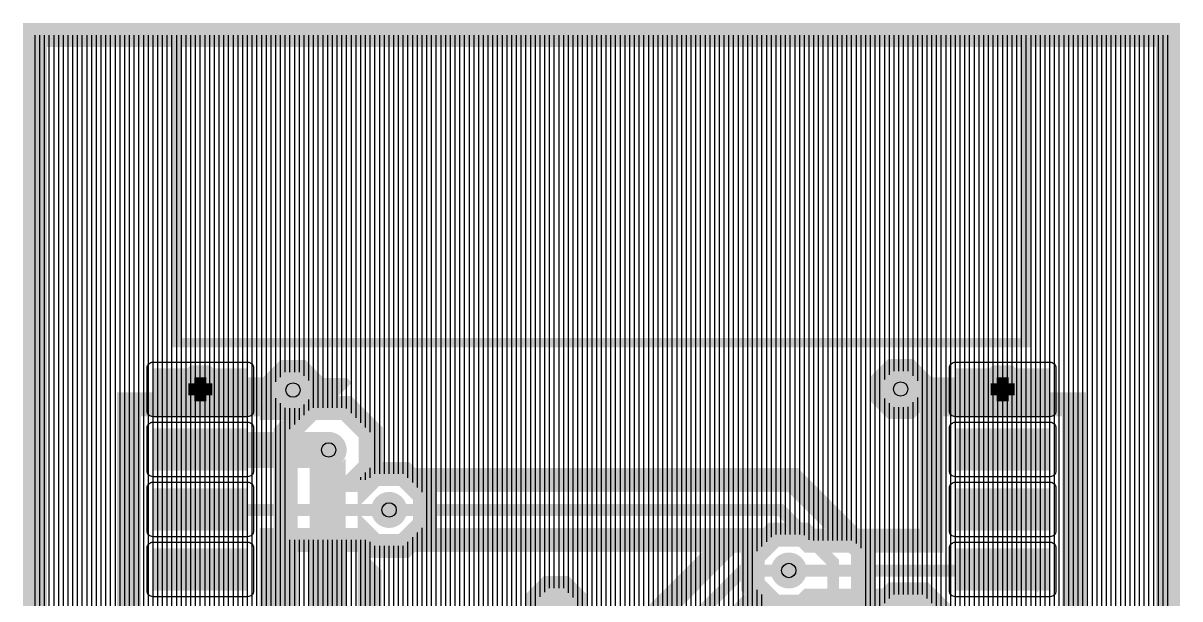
# Model space of a CAD drawing. Header units: inches. Extents: x -0.48 to 0.48, y -1.09 to 1.09.
# Drawn here: x -0.482 to 0.482, y 0.613 to 1.093 of the extents above; entities that cross this region are included whole.
import ezdxf

# ---------------------------------------------------------------- set-up
doc = ezdxf.new("R2010")
doc.units = ezdxf.units.IN
doc.layers.get('0').update_dxf_attribs({"linetype": 'CONTINUOUS'})
for name, color, linetype in [('1', 1, 'CONTINUOUS'), ('2', 2, 'CONTINUOUS'), ('4', 4, 'CONTINUOUS'), ('5', 5, 'CONTINUOUS'), ('6', 6, 'CONTINUOUS'), ('7', 7, 'CONTINUOUS')]:
    doc.layers.add(name, color=color, linetype=linetype)

# ---------------------------------------------------------------- blocks, each defined once
blk = doc.blocks.new('RPAD')
blk.add_trace([(-0.5, -0.5), (-0.5, 0.5), (0.5, -0.5), (0.5, 0.5)])
blk = doc.blocks.new('EPAD')
at = {"const_width": 0.5}
blk.add_lwpolyline([(-0.25, 0, 1), (0.25, 0, 1)], format="xyb", close=True, dxfattribs=at)

msp = doc.modelspace()

# ---------------------------------------------------------------- linework, layer by layer
for centre in [(-0.257329, 0.786916), (0.249521, 0.78776), (-0.227568, 0.737), (-0.177163, 0.686996), (0.156239, 0.636505)]:
    msp.add_circle(centre, 0.006)
at = {"layer": '2', "const_width": 0.008}
msp.add_lwpolyline([(-0.354331, 0.826378), (-0.354331, 1.082283), (0.354331, 1.082283), (0.354331, 0.826378), (-0.354331, 0.826378)], dxfattribs=at)
msp.add_lwpolyline([(-0.354331, 0.826378), (-0.354331, 1.082283), (0.354331, 1.082283), (0.354331, 0.826378), (-0.354331, 0.826378)], dxfattribs=at)
msp.add_lwpolyline([(-0.354331, 0.826378), (-0.354331, 1.082283), (0.354331, 1.082283), (0.354331, 0.826378), (-0.354331, 0.826378)], dxfattribs=at)
at = {"layer": '4', "const_width": 0.008}
msp.add_lwpolyline([(-0.472441, 1.082677), (0.472441, 1.082677), (0.472441, -1.082677), (-0.472441, -1.082677), (-0.472441, 1.082677)], dxfattribs=at)
msp.add_lwpolyline([(-0.472441, 1.082677), (0.472441, 1.082677), (0.472441, -1.082677), (-0.472441, -1.082677), (-0.472441, 1.082677)], dxfattribs=at)
msp.add_lwpolyline([(-0.472441, 1.082677), (0.472441, 1.082677), (0.472441, -1.082677), (-0.472441, -1.082677), (-0.472441, 1.082677)], dxfattribs=at)
at = {"layer": '5'}
for points in [[(-0.290276, 0.805118), (-0.290276, 0.769685), (-0.290375, 0.768663), (-0.290661, 0.767717), (-0.291116, 0.766867), (-0.291721, 0.76613), (-0.292458, 0.765526), (-0.293308, 0.765071), (-0.294253, 0.764785), (-0.295276, 0.764685), (-0.374016, 0.764685), (-0.375038, 0.764785), (-0.375983, 0.765071), (-0.376833, 0.765526), (-0.37757, 0.76613), (-0.378175, 0.766867), (-0.37863, 0.767717), (-0.378916, 0.768663), (-0.379016, 0.769685), (-0.379016, 0.805118), (-0.378916, 0.806141), (-0.37863, 0.807086), (-0.378175, 0.807936), (-0.37757, 0.808673), (-0.376833, 0.809278), (-0.375983, 0.809732), (-0.375038, 0.810019), (-0.374016, 0.810118), (-0.295276, 0.810118), (-0.294253, 0.810019), (-0.293308, 0.809732), (-0.292458, 0.809278), (-0.291721, 0.808673), (-0.291116, 0.807936), (-0.290661, 0.807086), (-0.290375, 0.806141), (-0.290276, 0.805118)], [(0.379016, 0.805118), (0.379016, 0.769685), (0.378916, 0.768663), (0.37863, 0.767717), (0.378175, 0.766867), (0.37757, 0.76613), (0.376833, 0.765526), (0.375983, 0.765071), (0.375038, 0.764785), (0.374016, 0.764685), (0.295276, 0.764685), (0.294253, 0.764785), (0.293308, 0.765071), (0.292458, 0.765526), (0.291721, 0.76613), (0.291116, 0.766867), (0.290661, 0.767717), (0.290375, 0.768663), (0.290276, 0.769685), (0.290276, 0.805118), (0.290375, 0.806141), (0.290661, 0.807086), (0.291116, 0.807936), (0.291721, 0.808673), (0.292458, 0.809278), (0.293308, 0.809732), (0.294253, 0.810019), (0.295276, 0.810118), (0.374016, 0.810118), (0.375038, 0.810019), (0.375983, 0.809732), (0.376833, 0.809278), (0.37757, 0.808673), (0.378175, 0.807936), (0.37863, 0.807086), (0.378916, 0.806141), (0.379016, 0.805118)], [(-0.290276, 0.755118), (-0.290276, 0.719685), (-0.290375, 0.718663), (-0.290661, 0.717717), (-0.291116, 0.716867), (-0.291721, 0.71613), (-0.292458, 0.715526), (-0.293308, 0.715071), (-0.294253, 0.714785), (-0.295276, 0.714685), (-0.374016, 0.714685), (-0.375038, 0.714785), (-0.375983, 0.715071), (-0.376833, 0.715526), (-0.37757, 0.71613), (-0.378175, 0.716867), (-0.37863, 0.717717), (-0.378916, 0.718663), (-0.379016, 0.719685), (-0.379016, 0.755118), (-0.378916, 0.756141), (-0.37863, 0.757086), (-0.378175, 0.757936), (-0.37757, 0.758673), (-0.376833, 0.759278), (-0.375983, 0.759732), (-0.375038, 0.760019), (-0.374016, 0.760118), (-0.295276, 0.760118), (-0.294253, 0.760019), (-0.293308, 0.759732), (-0.292458, 0.759278), (-0.291721, 0.758673), (-0.291116, 0.757936), (-0.290661, 0.757086), (-0.290375, 0.756141), (-0.290276, 0.755118)], [(0.379016, 0.755118), (0.379016, 0.719685), (0.378916, 0.718663), (0.37863, 0.717717), (0.378175, 0.716867), (0.37757, 0.71613), (0.376833, 0.715526), (0.375983, 0.715071), (0.375038, 0.714785), (0.374016, 0.714685), (0.295276, 0.714685), (0.294253, 0.714785), (0.293308, 0.715071), (0.292458, 0.715526), (0.291721, 0.71613), (0.291116, 0.716867), (0.290661, 0.717717), (0.290375, 0.718663), (0.290276, 0.719685), (0.290276, 0.755118), (0.290375, 0.756141), (0.290661, 0.757086), (0.291116, 0.757936), (0.291721, 0.758673), (0.292458, 0.759278), (0.293308, 0.759732), (0.294253, 0.760019), (0.295276, 0.760118), (0.374016, 0.760118), (0.375038, 0.760019), (0.375983, 0.759732), (0.376833, 0.759278), (0.37757, 0.758673), (0.378175, 0.757936), (0.37863, 0.757086), (0.378916, 0.756141), (0.379016, 0.755118)], [(-0.290276, 0.705118), (-0.290276, 0.669685), (-0.290375, 0.668663), (-0.290661, 0.667717), (-0.291116, 0.666867), (-0.291721, 0.66613), (-0.292458, 0.665526), (-0.293308, 0.665071), (-0.294253, 0.664785), (-0.295276, 0.664685), (-0.374016, 0.664685), (-0.375038, 0.664785), (-0.375983, 0.665071), (-0.376833, 0.665526), (-0.37757, 0.66613), (-0.378175, 0.666867), (-0.37863, 0.667717), (-0.378916, 0.668663), (-0.379016, 0.669685), (-0.379016, 0.705118), (-0.378916, 0.706141), (-0.37863, 0.707086), (-0.378175, 0.707936), (-0.37757, 0.708673), (-0.376833, 0.709278), (-0.375983, 0.709732), (-0.375038, 0.710019), (-0.374016, 0.710118), (-0.295276, 0.710118), (-0.294253, 0.710019), (-0.293308, 0.709732), (-0.292458, 0.709278), (-0.291721, 0.708673), (-0.291116, 0.707936), (-0.290661, 0.707086), (-0.290375, 0.706141), (-0.290276, 0.705118)], [(0.379016, 0.705118), (0.379016, 0.669685), (0.378916, 0.668663), (0.37863, 0.667717), (0.378175, 0.666867), (0.37757, 0.66613), (0.376833, 0.665526), (0.375983, 0.665071), (0.375038, 0.664785), (0.374016, 0.664685), (0.295276, 0.664685), (0.294253, 0.664785), (0.293308, 0.665071), (0.292458, 0.665526), (0.291721, 0.66613), (0.291116, 0.666867), (0.290661, 0.667717), (0.290375, 0.668663), (0.290276, 0.669685), (0.290276, 0.705118), (0.290375, 0.706141), (0.290661, 0.707086), (0.291116, 0.707936), (0.291721, 0.708673), (0.292458, 0.709278), (0.293308, 0.709732), (0.294253, 0.710019), (0.295276, 0.710118), (0.374016, 0.710118), (0.375038, 0.710019), (0.375983, 0.709732), (0.376833, 0.709278), (0.37757, 0.708673), (0.378175, 0.707936), (0.37863, 0.707086), (0.378916, 0.706141), (0.379016, 0.705118)], [(-0.290276, 0.655118), (-0.290276, 0.619685), (-0.290375, 0.618663), (-0.290661, 0.617717), (-0.291116, 0.616867), (-0.291721, 0.61613), (-0.292458, 0.615526), (-0.293308, 0.615071), (-0.294253, 0.614785), (-0.295276, 0.614685), (-0.374016, 0.614685), (-0.375038, 0.614785), (-0.375983, 0.615071), (-0.376833, 0.615526), (-0.37757, 0.61613), (-0.378175, 0.616867), (-0.37863, 0.617717), (-0.378916, 0.618663), (-0.379016, 0.619685), (-0.379016, 0.655118), (-0.378916, 0.656141), (-0.37863, 0.657086), (-0.378175, 0.657936), (-0.37757, 0.658673), (-0.376833, 0.659278), (-0.375983, 0.659732), (-0.375038, 0.660019), (-0.374016, 0.660118), (-0.295276, 0.660118), (-0.294253, 0.660019), (-0.293308, 0.659732), (-0.292458, 0.659278), (-0.291721, 0.658673), (-0.291116, 0.657936), (-0.290661, 0.657086), (-0.290375, 0.656141), (-0.290276, 0.655118)], [(0.379016, 0.655118), (0.379016, 0.619685), (0.378916, 0.618663), (0.37863, 0.617717), (0.378175, 0.616867), (0.37757, 0.61613), (0.376833, 0.615526), (0.375983, 0.615071), (0.375038, 0.614785), (0.374016, 0.614685), (0.295276, 0.614685), (0.294253, 0.614785), (0.293308, 0.615071), (0.292458, 0.615526), (0.291721, 0.61613), (0.291116, 0.616867), (0.290661, 0.617717), (0.290375, 0.618663), (0.290276, 0.619685), (0.290276, 0.655118), (0.290375, 0.656141), (0.290661, 0.657086), (0.291116, 0.657936), (0.291721, 0.658673), (0.292458, 0.659278), (0.293308, 0.659732), (0.294253, 0.660019), (0.295276, 0.660118), (0.374016, 0.660118), (0.375038, 0.660019), (0.375983, 0.659732), (0.376833, 0.659278), (0.37757, 0.658673), (0.378175, 0.657936), (0.37863, 0.657086), (0.378916, 0.656141), (0.379016, 0.655118)]]:
    msp.add_lwpolyline(points, close=True, dxfattribs=at)
at = {"layer": '6'}
for points, const_width in [([(-0.472441, 1.082677), (0.472441, 1.082677), (0.472441, -1.082677), (-0.472441, -1.082677), (-0.472441, 1.082677)], 0.02), ([(-0.394015, 0.099685), (-0.394015, 0.775118), (-0.275276, 0.775118), (-0.275276, 0.772), (-0.263626, 0.772), (-0.272329, 0.780703), (-0.272329, 0.79313), (-0.263543, 0.801916), (-0.251116, 0.801916), (-0.242329, 0.79313)], 0.02), ([(0.243308, 0.77276), (0.255735, 0.77276), (0.264521, 0.781547), (0.264521, 0.793974), (0.255735, 0.80276), (0.243308, 0.80276), (0.234521, 0.793974), (0.234521, 0.781547), (0.243308, 0.77276)], 0.02), ([(-0.344646, 0.791544), (-0.344646, 0.783259), (-0.338788, 0.777402), (-0.330504, 0.777402), (-0.324646, 0.783259), (-0.324646, 0.791544), (-0.330504, 0.797402), (-0.338788, 0.797402), (-0.344646, 0.791544)], 0.02), ([(-0.334646, 0.797402), (-0.334646, 0.787402)], 0.01), ([(-0.242329, 0.79313), (-0.242329, 0.780703), (-0.251032, 0.772), (-0.213071, 0.772), (-0.192569, 0.751498), (-0.192569, 0.722503), (-0.203076, 0.711996), (-0.194589, 0.711996), (-0.189589, 0.716996), (-0.164736, 0.716996), (-0.147163, 0.699422), (-0.147163, 0.67457), (-0.164736, 0.656996), (-0.189589, 0.656996), (-0.194589, 0.661996), (-0.275276, 0.661996), (-0.275276, 0.099685)], 0.02), ([(0.324646, 0.791544), (0.324646, 0.783259), (0.330504, 0.777402), (0.338788, 0.777402), (0.344646, 0.783259), (0.344646, 0.791544), (0.338788, 0.797402), (0.330504, 0.797402), (0.324646, 0.791544)], 0.02), ([(0.334646, 0.797402), (0.334646, 0.787402)], 0.01), ([(-0.344646, 0.787402), (-0.334646, 0.787402)], 0.01), ([(-0.334646, 0.787402), (-0.257815, 0.787402), (-0.257329, 0.786916)], 0.02), ([(-0.334646, 0.777402), (-0.334646, 0.787402)], 0.01), ([(-0.324646, 0.787402), (-0.334646, 0.787402)], 0.01), ([(0.334646, 0.787402), (0.24988, 0.787402), (0.249521, 0.78776)], 0.02), ([(0.324646, 0.787402), (0.334646, 0.787402)], 0.01), ([(0.334646, 0.777402), (0.334646, 0.787402)], 0.01), ([(0.344646, 0.787402), (0.334646, 0.787402)], 0.01), ([(0.225906, 0.599041), (0.23837, 0.611505), (0.173666, 0.611505), (0.168666, 0.606505), (0.143813, 0.606505), (0.12624, 0.624078), (0.12624, 0.648931), (0.143813, 0.666504), (0.168666, 0.666504), (0.173666, 0.661504), (0.275276, 0.661504), (0.275276, 0.775118), (0.394015, 0.775118), (0.394015, 0.699685)], 0.02), ([(-0.227568, 0.737), (-0.32852, 0.737), (-0.334646, 0.737402)], 0.03), ([(0.394015, 0.699685), (0.394015, 0.099685)], 0.02), ([(-0.177163, 0.686996), (-0.33424, 0.686996), (-0.334646, 0.687402)], 0.01), ([(0.156239, 0.636505), (0.339873, 0.636505), (0.34252, 0.633858), (0.334646, 0.637402)], 0.01), ([(-0.043985, 0.591821), (-0.031558, 0.591821), (-0.022771, 0.600607), (-0.022771, 0.613034), (-0.031558, 0.621821), (-0.043985, 0.621821), (-0.052771, 0.613034), (-0.052771, 0.600607), (-0.043985, 0.591821)], 0.02), ([(-0.03937, 0.492126), (-0.03937, 0.605222), (-0.037771, 0.606821)], 0.02)]:
    msp.add_lwpolyline(points, dxfattribs=dict(at, const_width=const_width))
for points in [[(-0.472441, -1.082677), (-0.472441, 1.082677)], [(-0.468504, -1.082677), (-0.468504, 1.082677)], [(-0.464567, -1.082677), (-0.464567, 1.082677)], [(-0.46063, -1.082677), (-0.46063, 1.082677)], [(-0.456693, -1.082677), (-0.456693, 1.082677)], [(-0.452756, -0.481185), (-0.452756, 1.082677)], [(-0.448819, -0.481185), (-0.448819, 1.082677)], [(-0.444882, -0.481185), (-0.444882, 1.082677)], [(-0.440945, -0.481185), (-0.440945, 1.082677)], [(-0.437008, -0.481185), (-0.437008, 1.082677)], [(-0.433071, -0.481185), (-0.433071, 1.082677)], [(-0.429134, -0.481185), (-0.429134, 1.082677)], [(-0.425197, -0.481185), (-0.425197, 1.082677)], [(-0.42126, -0.481185), (-0.42126, 1.082677)], [(-0.417323, -0.481185), (-0.417323, 1.082677)], [(-0.413386, -0.481185), (-0.413386, 1.082677)], [(-0.409449, -0.479685), (-0.409449, 1.082677)], [(-0.405512, -0.369917), (-0.405512, 1.082677)], [(-0.401575, -0.131527), (-0.401575, 1.082677)], [(-0.397638, -0.127795), (-0.397638, 1.082677)], [(-0.393701, 0.775118), (-0.393701, 1.082677)], [(-0.389764, 0.775118), (-0.389764, 1.082677)], [(-0.385827, 0.775118), (-0.385827, 1.082677)], [(-0.38189, 0.775118), (-0.38189, 1.082677)], [(-0.377953, 0.775118), (-0.377953, 1.082677)], [(-0.374016, 0.775118), (-0.374016, 1.082677)], [(-0.370079, 0.775118), (-0.370079, 1.082677)], [(-0.366142, 0.775118), (-0.366142, 1.082677)], [(-0.362205, 0.775118), (-0.362205, 1.082677)], [(-0.358268, 0.775118), (-0.358268, 1.082677)], [(-0.354331, 0.775118), (-0.354331, 1.082677)], [(-0.350394, 0.775118), (-0.350394, 1.082677)], [(-0.346457, 0.775118), (-0.346457, 1.082677)], [(-0.34252, 0.79367), (-0.34252, 1.082677)], [(-0.338583, 0.797402), (-0.338583, 1.082677)], [(-0.334646, 0.797402), (-0.334646, 1.082677)], [(-0.330709, 0.797402), (-0.330709, 1.082677)], [(-0.326772, 0.79367), (-0.326772, 1.082677)], [(-0.322835, 0.775118), (-0.322835, 1.082677)], [(-0.318898, 0.775118), (-0.318898, 1.082677)], [(-0.314961, 0.775118), (-0.314961, 1.082677)], [(-0.311024, 0.775118), (-0.311024, 1.082677)], [(-0.307087, 0.775118), (-0.307087, 1.082677)], [(-0.30315, 0.775118), (-0.30315, 1.082677)], [(-0.299213, 0.775118), (-0.299213, 1.082677)], [(-0.295276, 0.775118), (-0.295276, 1.082677)], [(-0.291339, 0.775118), (-0.291339, 1.082677)], [(-0.287402, 0.775118), (-0.287402, 1.082677)], [(-0.283465, 0.775118), (-0.283465, 1.082677)], [(-0.279528, 0.775118), (-0.279528, 1.082677)], [(-0.275591, 0.775118), (-0.275591, 1.082677)], [(-0.271654, 0.793805), (-0.271654, 1.082677)], [(-0.267717, 0.797742), (-0.267717, 1.082677)], [(-0.26378, 0.801679), (-0.26378, 1.082677)], [(-0.259843, 0.801916), (-0.259843, 1.082677)], [(-0.255906, 0.801916), (-0.255906, 1.082677)], [(-0.251969, 0.801916), (-0.251969, 1.082677)], [(-0.248031, 0.798832), (-0.248031, 1.082677)], [(-0.244094, 0.794895), (-0.244094, 1.082677)], [(-0.240157, 0.772), (-0.240157, 1.082677)], [(-0.23622, 0.772), (-0.23622, 1.082677)], [(-0.232283, 0.772), (-0.232283, 1.082677)], [(-0.228346, 0.772), (-0.228346, 1.082677)], [(-0.224409, 0.772), (-0.224409, 1.082677)], [(-0.220472, 0.772), (-0.220472, 1.082677)], [(-0.216535, 0.772), (-0.216535, 1.082677)], [(-0.212598, 0.771528), (-0.212598, 1.082677)], [(-0.208661, 0.767591), (-0.208661, 1.082677)], [(-0.204724, 0.763654), (-0.204724, 1.082677)], [(-0.200787, 0.759717), (-0.200787, 1.082677)], [(-0.19685, 0.75578), (-0.19685, 1.082677)], [(-0.192913, 0.751843), (-0.192913, 1.082677)], [(-0.188976, 0.716996), (-0.188976, 1.082677)], [(-0.185039, 0.716996), (-0.185039, 1.082677)], [(-0.181102, 0.716996), (-0.181102, 1.082677)], [(-0.177165, 0.716996), (-0.177165, 1.082677)], [(-0.173228, 0.716996), (-0.173228, 1.082677)], [(-0.169291, 0.716996), (-0.169291, 1.082677)], [(-0.165354, 0.716996), (-0.165354, 1.082677)], [(-0.161417, 0.713677), (-0.161417, 1.082677)], [(-0.15748, 0.70974), (-0.15748, 1.082677)], [(-0.153543, 0.705803), (-0.153543, 1.082677)], [(-0.149606, 0.701866), (-0.149606, 1.082677)], [(-0.145669, 0.157401), (-0.145669, 1.082677)], [(-0.141732, 0.157401), (-0.141732, 1.082677)], [(-0.137795, 0.157401), (-0.137795, 1.082677)], [(-0.133858, 0.157401), (-0.133858, 1.082677)], [(-0.129921, 0.157401), (-0.129921, 1.082677)], [(-0.125984, 0.157401), (-0.125984, 1.082677)], [(-0.122047, 0.157401), (-0.122047, 1.082677)], [(-0.11811, 0.157401), (-0.11811, 1.082677)], [(-0.114173, 0.157401), (-0.114173, 1.082677)], [(-0.110236, 0.157401), (-0.110236, 1.082677)], [(-0.106299, 0.157401), (-0.106299, 1.082677)], [(-0.102362, 0.157401), (-0.102362, 1.082677)], [(-0.098425, 0.157401), (-0.098425, 1.082677)], [(-0.094488, 0.157401), (-0.094488, 1.082677)], [(-0.090551, 0.157401), (-0.090551, 1.082677)], [(-0.086614, 0.157401), (-0.086614, 1.082677)], [(-0.082677, 0.157401), (-0.082677, 1.082677)], [(-0.07874, 0.157401), (-0.07874, 1.082677)], [(-0.074803, 0.157401), (-0.074803, 1.082677)], [(-0.070866, 0.157401), (-0.070866, 1.082677)], [(-0.066929, 0.157401), (-0.066929, 1.082677)], [(-0.062992, 0.157401), (-0.062992, 1.082677)], [(-0.059055, 0.157401), (-0.059055, 1.082677)], [(-0.055118, 0.157401), (-0.055118, 1.082677)], [(-0.051181, 0.614624), (-0.051181, 1.082677)], [(-0.047244, 0.618561), (-0.047244, 1.082677)], [(-0.043307, 0.621821), (-0.043307, 1.082677)], [(-0.03937, 0.621821), (-0.03937, 1.082677)], [(-0.035433, 0.621821), (-0.035433, 1.082677)], [(-0.031496, 0.621759), (-0.031496, 1.082677)], [(-0.027559, 0.617822), (-0.027559, 1.082677)], [(-0.023622, 0.613885), (-0.023622, 1.082677)], [(-0.019685, 0.373761), (-0.019685, 1.082677)], [(-0.015748, 0.157401), (-0.015748, 1.082677)], [(-0.011811, 0.157401), (-0.011811, 1.082677)], [(-0.007874, 0.157401), (-0.007874, 1.082677)], [(-0.003937, 0.157401), (-0.003937, 1.082677)], [(0, 0.157401), (0, 1.082677)], [(0.003937, 0.157401), (0.003937, 1.082677)], [(0.007874, 0.157401), (0.007874, 1.082677)], [(0.011811, 0.157401), (0.011811, 1.082677)], [(0.015748, 0.157401), (0.015748, 1.082677)], [(0.019685, 0.157401), (0.019685, 1.082677)], [(0.023622, 0.157401), (0.023622, 1.082677)], [(0.027559, 0.157401), (0.027559, 1.082677)], [(0.031496, 0.157401), (0.031496, 1.082677)], [(0.035433, 0.157401), (0.035433, 1.082677)], [(0.03937, 0.157401), (0.03937, 1.082677)], [(0.043307, 0.157401), (0.043307, 1.082677)], [(0.047244, 0.157401), (0.047244, 1.082677)], [(0.051181, 0.157401), (0.051181, 1.082677)], [(0.055118, 0.157401), (0.055118, 1.082677)], [(0.059055, 0.157401), (0.059055, 1.082677)], [(0.062992, 0.157401), (0.062992, 1.082677)], [(0.066929, 0.157401), (0.066929, 1.082677)], [(0.070866, 0.497722), (0.070866, 1.082677)], [(0.074803, 0.501659), (0.074803, 1.082677)], [(0.07874, 0.505596), (0.07874, 1.082677)], [(0.082677, 0.505799), (0.082677, 1.082677)], [(0.086614, 0.505799), (0.086614, 1.082677)], [(0.090551, 0.505799), (0.090551, 1.082677)], [(0.094488, 0.502681), (0.094488, 1.082677)], [(0.098425, 0.498744), (0.098425, 1.082677)], [(0.102362, 0.157401), (0.102362, 1.082677)], [(0.106299, 0.157401), (0.106299, 1.082677)], [(0.110236, 0.157401), (0.110236, 1.082677)], [(0.114173, 0.157401), (0.114173, 1.082677)], [(0.11811, 0.157401), (0.11811, 1.082677)], [(0.122047, 0.157401), (0.122047, 1.082677)], [(0.125984, 0.157401), (0.125984, 1.082677)], [(0.129921, 0.652613), (0.129921, 1.082677)], [(0.133858, 0.65655), (0.133858, 1.082677)], [(0.137795, 0.660487), (0.137795, 1.082677)], [(0.141732, 0.664424), (0.141732, 1.082677)], [(0.145669, 0.666504), (0.145669, 1.082677)], [(0.149606, 0.666504), (0.149606, 1.082677)], [(0.153543, 0.666504), (0.153543, 1.082677)], [(0.15748, 0.666504), (0.15748, 1.082677)], [(0.161417, 0.666504), (0.161417, 1.082677)], [(0.165354, 0.666504), (0.165354, 1.082677)], [(0.169291, 0.665879), (0.169291, 1.082677)], [(0.173228, 0.661942), (0.173228, 1.082677)], [(0.177165, 0.661504), (0.177165, 1.082677)], [(0.181102, 0.661504), (0.181102, 1.082677)], [(0.185039, 0.661504), (0.185039, 1.082677)], [(0.188976, 0.661504), (0.188976, 1.082677)], [(0.192913, 0.661504), (0.192913, 1.082677)], [(0.19685, 0.661504), (0.19685, 1.082677)], [(0.200787, 0.661504), (0.200787, 1.082677)], [(0.204724, 0.661504), (0.204724, 1.082677)], [(0.208661, 0.661504), (0.208661, 1.082677)], [(0.212598, 0.661504), (0.212598, 1.082677)], [(0.216535, 0.661504), (0.216535, 1.082677)], [(0.220472, 0.661504), (0.220472, 1.082677)], [(0.224409, 0.661504), (0.224409, 1.082677)], [(0.228346, 0.661504), (0.228346, 1.082677)], [(0.232283, 0.661504), (0.232283, 1.082677)], [(0.23622, 0.795673), (0.23622, 1.082677)], [(0.240157, 0.79961), (0.240157, 1.082677)], [(0.244094, 0.80276), (0.244094, 1.082677)], [(0.248031, 0.80276), (0.248031, 1.082677)], [(0.251969, 0.80276), (0.251969, 1.082677)], [(0.255906, 0.802589), (0.255906, 1.082677)], [(0.259843, 0.798652), (0.259843, 1.082677)], [(0.26378, 0.794715), (0.26378, 1.082677)], [(0.267717, 0.661504), (0.267717, 1.082677)], [(0.271654, 0.661504), (0.271654, 1.082677)], [(0.275591, 0.775118), (0.275591, 1.082677)], [(0.279528, 0.775118), (0.279528, 1.082677)], [(0.283465, 0.775118), (0.283465, 1.082677)], [(0.287402, 0.775118), (0.287402, 1.082677)], [(0.291339, 0.775118), (0.291339, 1.082677)], [(0.295276, 0.775118), (0.295276, 1.082677)], [(0.299213, 0.775118), (0.299213, 1.082677)], [(0.30315, 0.775118), (0.30315, 1.082677)], [(0.307087, 0.775118), (0.307087, 1.082677)], [(0.311024, 0.775118), (0.311024, 1.082677)], [(0.314961, 0.775118), (0.314961, 1.082677)], [(0.318898, 0.775118), (0.318898, 1.082677)], [(0.322835, 0.775118), (0.322835, 1.082677)], [(0.326772, 0.79367), (0.326772, 1.082677)], [(0.330709, 0.797402), (0.330709, 1.082677)], [(0.334646, 0.797402), (0.334646, 1.082677)], [(0.338583, 0.797402), (0.338583, 1.082677)], [(0.34252, 0.79367), (0.34252, 1.082677)], [(0.346457, 0.775118), (0.346457, 1.082677)], [(0.350394, 0.775118), (0.350394, 1.082677)], [(0.354331, 0.775118), (0.354331, 1.082677)], [(0.358268, 0.775118), (0.358268, 1.082677)], [(0.362205, 0.775118), (0.362205, 1.082677)], [(0.366142, 0.775118), (0.366142, 1.082677)], [(0.370079, 0.775118), (0.370079, 1.082677)], [(0.374016, 0.775118), (0.374016, 1.082677)], [(0.377953, 0.775118), (0.377953, 1.082677)], [(0.38189, 0.775118), (0.38189, 1.082677)], [(0.385827, 0.775118), (0.385827, 1.082677)], [(0.389764, 0.775118), (0.389764, 1.082677)], [(0.393701, 0.775118), (0.393701, 1.082677)], [(0.397638, 0.069697), (0.397638, 1.082677)], [(0.401575, 0.013504), (0.401575, 1.082677)], [(0.405512, 0.013504), (0.405512, 1.082677)], [(0.409449, 0.013504), (0.409449, 1.082677)], [(0.413386, 0.013504), (0.413386, 1.082677)], [(0.417323, 0.013504), (0.417323, 1.082677)], [(0.42126, 0.013504), (0.42126, 1.082677)], [(0.425197, 0.013504), (0.425197, 1.082677)], [(0.429134, 0.013504), (0.429134, 1.082677)], [(0.433071, 0.013504), (0.433071, 1.082677)], [(0.437008, 0.013504), (0.437008, 1.082677)], [(0.440945, 0.013504), (0.440945, 1.082677)], [(0.444882, 0.013504), (0.444882, 1.082677)], [(0.448819, 0.013504), (0.448819, 1.082677)], [(0.452756, 0.013504), (0.452756, 1.082677)], [(0.456693, -1.082677), (0.456693, 1.082677)], [(0.46063, -1.082677), (0.46063, 1.082677)], [(0.464567, -1.082677), (0.464567, 1.082677)], [(0.468504, -1.082677), (0.468504, 1.082677)], [(0.472441, -1.082677), (0.472441, 1.082677)], [(-0.34252, 0.775118), (-0.34252, 0.781133)], [(-0.338583, 0.775118), (-0.338583, 0.777402)], [(-0.334646, 0.775118), (-0.334646, 0.777402)], [(-0.330709, 0.775118), (-0.330709, 0.777402)], [(-0.326772, 0.775118), (-0.326772, 0.781133)], [(-0.271654, 0.772), (-0.271654, 0.780027)], [(-0.267717, 0.772), (-0.267717, 0.77609)], [(-0.26378, 0.772), (-0.26378, 0.772153)], [(-0.248031, 0.772), (-0.248031, 0.775)], [(-0.244094, 0.772), (-0.244094, 0.778937)], [(0.23622, 0.661504), (0.23622, 0.779848)], [(0.240157, 0.661504), (0.240157, 0.775911)], [(0.244094, 0.661504), (0.244094, 0.77276)], [(0.248031, 0.661504), (0.248031, 0.77276)], [(0.251969, 0.661504), (0.251969, 0.77276)], [(0.255906, 0.661504), (0.255906, 0.772931)], [(0.259843, 0.661504), (0.259843, 0.776868)], [(0.26378, 0.661504), (0.26378, 0.780805)], [(0.326772, 0.775118), (0.326772, 0.781133)], [(0.330709, 0.775118), (0.330709, 0.777402)], [(0.334646, 0.775118), (0.334646, 0.777402)], [(0.338583, 0.775118), (0.338583, 0.777402)], [(0.34252, 0.775118), (0.34252, 0.781133)], [(-0.200787, 0.711996), (-0.200787, 0.714284)], [(-0.19685, 0.711996), (-0.19685, 0.718221)], [(-0.192913, 0.713671), (-0.192913, 0.722158)], [(-0.153543, 0.504856), (-0.153543, 0.668189)], [(-0.149606, 0.500919), (-0.149606, 0.672126)], [(-0.271654, -0.092796), (-0.271654, 0.661996)], [(-0.267717, -0.092796), (-0.267717, 0.661996)], [(-0.26378, -0.092796), (-0.26378, 0.661996)], [(-0.259843, -0.043364), (-0.259843, 0.661996)], [(-0.255906, -0.039427), (-0.255906, 0.661996)], [(-0.251969, -0.03549), (-0.251969, 0.661996)], [(-0.248031, -0.031553), (-0.248031, 0.661996)], [(-0.244094, -0.027616), (-0.244094, 0.661996)], [(-0.240157, -0.026492), (-0.240157, 0.661996)], [(-0.23622, -0.026492), (-0.23622, 0.661996)], [(-0.232283, 0.10489), (-0.232283, 0.661996)], [(-0.228346, 0.108031), (-0.228346, 0.661996)], [(-0.224409, 0.108031), (-0.224409, 0.661996)], [(-0.220472, 0.107646), (-0.220472, 0.661996)], [(-0.216535, 0.103709), (-0.216535, 0.661996)], [(-0.212598, 0.157401), (-0.212598, 0.661996)], [(-0.208661, 0.157401), (-0.208661, 0.661996)], [(-0.204724, 0.157401), (-0.204724, 0.661996)], [(-0.200787, 0.157401), (-0.200787, 0.661996)], [(-0.19685, 0.157401), (-0.19685, 0.661996)], [(-0.192913, 0.157401), (-0.192913, 0.660321)], [(-0.188976, 0.157401), (-0.188976, 0.656996)], [(-0.185039, 0.157401), (-0.185039, 0.656996)], [(-0.181102, 0.157401), (-0.181102, 0.656996)], [(-0.177165, 0.501071), (-0.177165, 0.656996)], [(-0.173228, 0.505008), (-0.173228, 0.656996)], [(-0.169291, 0.508561), (-0.169291, 0.656996)], [(-0.165354, 0.508561), (-0.165354, 0.656996)], [(-0.161417, 0.508561), (-0.161417, 0.660315)], [(-0.15748, 0.508561), (-0.15748, 0.664252)], [(0.129921, 0.157401), (0.129921, 0.620397)], [(0.133858, 0.157401), (0.133858, 0.61646)]]:
    msp.add_lwpolyline(points, dxfattribs=at)
at = {"layer": '7'}
for points, const_width in [([(-0.472441, 1.082677), (0.472441, 1.082677), (0.472441, -1.082677), (-0.472441, -1.082677), (-0.472441, 1.082677)], 0.02), ([(-0.263543, 0.771916), (-0.251116, 0.771916), (-0.242329, 0.780703), (-0.242329, 0.79313), (-0.251116, 0.801916), (-0.263543, 0.801916), (-0.272329, 0.79313), (-0.272329, 0.780703), (-0.263543, 0.771916)], 0.02), ([(0.243308, 0.77276), (0.255735, 0.77276), (0.264521, 0.781547), (0.264521, 0.793974), (0.255735, 0.80276), (0.243308, 0.80276), (0.234521, 0.793974), (0.234521, 0.781547), (0.243308, 0.77276)], 0.02), ([(-0.257329, 0.786916), (-0.216233, 0.786916), (-0.21532, 0.786003)], 0.02), ([(0.249521, 0.78776), (0.239853, 0.78776), (0.234328, 0.782235)], 0.02), ([(-0.179906, -0.450502), (-0.179906, 0.374004), (0.107594, 0.661504), (0.138813, 0.661504), (0.139154, 0.661845), (0.139002, 0.661996), (-0.159736, 0.661996), (-0.164736, 0.656996), (-0.189589, 0.656996), (-0.193474, 0.660881), (-0.193474, -0.075989), (-0.213976, -0.096491), (-0.242971, -0.096491), (-0.263473, -0.075989), (-0.263473, 0.750592), (-0.242065, 0.772), (-0.213071, 0.772), (-0.192569, 0.751498)], 0.02), ([(-0.192569, 0.751498), (-0.192569, 0.722503), (-0.193474, 0.721598), (-0.193474, 0.713111), (-0.189589, 0.716996), (-0.164736, 0.716996), (-0.159736, 0.711996), (0.159712, 0.711996), (0.218244, 0.653464), (0.218244, 0.367494)], 0.02), ([(-0.228474, -0.061492), (-0.228474, 0.736095), (-0.227568, 0.737)], 0.03), ([(0.208661, -0.629921), (0.208661, -0.102397), (0.193244, -0.08698), (0.193244, -0.003937), (0.193244, 0.643109), (0.149357, 0.686996), (-0.177163, 0.686996)], 0.01), ([(-0.05689, -0.925197), (-0.05689, -0.538164), (-0.154906, -0.440147), (-0.154906, 0.36365), (0.117949, 0.636505), (0.156239, 0.636505)], 0.01), ([(-0.043985, 0.591821), (-0.031558, 0.591821), (-0.022771, 0.600607), (-0.022771, 0.613034), (-0.031558, 0.621821), (-0.043985, 0.621821), (-0.052771, 0.613034), (-0.052771, 0.600607), (-0.043985, 0.591821)], 0.02), ([(0.138813, 0.611506), (0.143813, 0.606505), (0.168245, 0.606505), (0.168245, 0.006418), (0.167914, 0.006087), (0.167914, -0.006196), (0.162914, -0.011196), (0.162914, -0.036048), (0.168245, -0.04138), (0.168245, -0.097335), (0.168364, -0.097454), (0.163184, -0.097454), (0.158184, -0.102454), (0.10474, -0.102454), (-0.103522, -0.310715), (-0.103522, -0.456178), (-0.129907, -0.429793), (-0.129907, 0.353295), (0.128304, 0.611506), (0.138813, 0.611506)], 0.02), ([(0.225906, 0.599041), (0.243479, 0.616614), (0.268332, 0.616614), (0.285905, 0.599041)], 0.02)]:
    msp.add_lwpolyline(points, dxfattribs=dict(at, const_width=const_width))
for points in [[(-0.472441, -1.082677), (-0.472441, 1.082677)], [(-0.468504, -1.082677), (-0.468504, 1.082677)], [(-0.464567, -1.082677), (-0.464567, 1.082677)], [(-0.46063, -1.082677), (-0.46063, 1.082677)], [(-0.456693, -1.082677), (-0.456693, 1.082677)], [(-0.452756, -1.082677), (-0.452756, 1.082677)], [(-0.448819, -1.082677), (-0.448819, 1.082677)], [(-0.444882, -1.082677), (-0.444882, 1.082677)], [(-0.440945, -1.082677), (-0.440945, 1.082677)], [(-0.437008, -1.082677), (-0.437008, 1.082677)], [(-0.433071, -1.082677), (-0.433071, 1.082677)], [(-0.429134, -1.082677), (-0.429134, 1.082677)], [(-0.425197, -1.082677), (-0.425197, 1.082677)], [(-0.42126, -1.082677), (-0.42126, 1.082677)], [(-0.417323, -1.082677), (-0.417323, 1.082677)], [(-0.413386, -1.082677), (-0.413386, 1.082677)], [(-0.409449, -1.082677), (-0.409449, 1.082677)], [(-0.405512, -0.369917), (-0.405512, 1.082677)], [(-0.401575, -0.36598), (-0.401575, 1.082677)], [(-0.397638, -0.364319), (-0.397638, 1.082677)], [(-0.393701, -0.364319), (-0.393701, 1.082677)], [(-0.389764, -0.364319), (-0.389764, 1.082677)], [(-0.385827, -0.36598), (-0.385827, 1.082677)], [(-0.38189, -0.369917), (-0.38189, 1.082677)], [(-0.377953, -0.855197), (-0.377953, 1.082677)], [(-0.374016, -0.855197), (-0.374016, 1.082677)], [(-0.370079, -0.855197), (-0.370079, 1.082677)], [(-0.366142, -0.855197), (-0.366142, 1.082677)], [(-0.362205, -0.855197), (-0.362205, 1.082677)], [(-0.358268, -0.855197), (-0.358268, 1.082677)], [(-0.354331, -0.855197), (-0.354331, 1.082677)], [(-0.350394, -0.855197), (-0.350394, 1.082677)], [(-0.346457, -0.855197), (-0.346457, 1.082677)], [(-0.34252, -0.855197), (-0.34252, 1.082677)], [(-0.338583, -0.855197), (-0.338583, 1.082677)], [(-0.334646, -0.855197), (-0.334646, 1.082677)], [(-0.330709, -0.855197), (-0.330709, 1.082677)], [(-0.326772, -0.855197), (-0.326772, 1.082677)], [(-0.322835, -0.855197), (-0.322835, 1.082677)], [(-0.318898, -0.855197), (-0.318898, 1.082677)], [(-0.314961, -0.855197), (-0.314961, 1.082677)], [(-0.311024, -0.855197), (-0.311024, 1.082677)], [(-0.307087, -0.855197), (-0.307087, 1.082677)], [(-0.30315, -0.855197), (-0.30315, 1.082677)], [(-0.299213, -0.855197), (-0.299213, 1.082677)], [(-0.295276, -0.855197), (-0.295276, 1.082677)], [(-0.291339, -0.855197), (-0.291339, 1.082677)], [(-0.287402, -0.855197), (-0.287402, 1.082677)], [(-0.283465, -0.855197), (-0.283465, 1.082677)], [(-0.279528, -0.855197), (-0.279528, 1.082677)], [(-0.275591, -0.855197), (-0.275591, 1.082677)], [(-0.271654, 0.793805), (-0.271654, 1.082677)], [(-0.267717, 0.797742), (-0.267717, 1.082677)], [(-0.26378, 0.801679), (-0.26378, 1.082677)], [(-0.259843, 0.801916), (-0.259843, 1.082677)], [(-0.255906, 0.801916), (-0.255906, 1.082677)], [(-0.251969, 0.801916), (-0.251969, 1.082677)], [(-0.248031, 0.798832), (-0.248031, 1.082677)], [(-0.244094, 0.794895), (-0.244094, 1.082677)], [(-0.240157, 0.772), (-0.240157, 1.082677)], [(-0.23622, 0.772), (-0.23622, 1.082677)], [(-0.232283, 0.772), (-0.232283, 1.082677)], [(-0.228346, 0.772), (-0.228346, 1.082677)], [(-0.224409, 0.772), (-0.224409, 1.082677)], [(-0.220472, 0.772), (-0.220472, 1.082677)], [(-0.216535, 0.772), (-0.216535, 1.082677)], [(-0.212598, 0.771528), (-0.212598, 1.082677)], [(-0.208661, 0.767591), (-0.208661, 1.082677)], [(-0.204724, 0.763654), (-0.204724, 1.082677)], [(-0.200787, 0.759717), (-0.200787, 1.082677)], [(-0.19685, 0.75578), (-0.19685, 1.082677)], [(-0.192913, 0.751843), (-0.192913, 1.082677)], [(-0.188976, 0.716996), (-0.188976, 1.082677)], [(-0.185039, 0.716996), (-0.185039, 1.082677)], [(-0.181102, 0.716996), (-0.181102, 1.082677)], [(-0.177165, 0.716996), (-0.177165, 1.082677)], [(-0.173228, 0.716996), (-0.173228, 1.082677)], [(-0.169291, 0.716996), (-0.169291, 1.082677)], [(-0.165354, 0.716996), (-0.165354, 1.082677)], [(-0.161417, 0.713677), (-0.161417, 1.082677)], [(-0.15748, 0.711996), (-0.15748, 1.082677)], [(-0.153543, 0.711996), (-0.153543, 1.082677)], [(-0.149606, 0.711996), (-0.149606, 1.082677)], [(-0.145669, 0.711996), (-0.145669, 1.082677)], [(-0.141732, 0.711996), (-0.141732, 1.082677)], [(-0.137795, 0.711996), (-0.137795, 1.082677)], [(-0.133858, 0.711996), (-0.133858, 1.082677)], [(-0.129921, 0.711996), (-0.129921, 1.082677)], [(-0.125984, 0.711996), (-0.125984, 1.082677)], [(-0.122047, 0.711996), (-0.122047, 1.082677)], [(-0.11811, 0.711996), (-0.11811, 1.082677)], [(-0.114173, 0.711996), (-0.114173, 1.082677)], [(-0.110236, 0.711996), (-0.110236, 1.082677)], [(-0.106299, 0.711996), (-0.106299, 1.082677)], [(-0.102362, 0.711996), (-0.102362, 1.082677)], [(-0.098425, 0.711996), (-0.098425, 1.082677)], [(-0.094488, 0.711996), (-0.094488, 1.082677)], [(-0.090551, 0.711996), (-0.090551, 1.082677)], [(-0.086614, 0.711996), (-0.086614, 1.082677)], [(-0.082677, 0.711996), (-0.082677, 1.082677)], [(-0.07874, 0.711996), (-0.07874, 1.082677)], [(-0.074803, 0.711996), (-0.074803, 1.082677)], [(-0.070866, 0.711996), (-0.070866, 1.082677)], [(-0.066929, 0.711996), (-0.066929, 1.082677)], [(-0.062992, 0.711996), (-0.062992, 1.082677)], [(-0.059055, 0.711996), (-0.059055, 1.082677)], [(-0.055118, 0.711996), (-0.055118, 1.082677)], [(-0.051181, 0.711996), (-0.051181, 1.082677)], [(-0.047244, 0.711996), (-0.047244, 1.082677)], [(-0.043307, 0.711996), (-0.043307, 1.082677)], [(-0.03937, 0.711996), (-0.03937, 1.082677)], [(-0.035433, 0.711996), (-0.035433, 1.082677)], [(-0.031496, 0.711996), (-0.031496, 1.082677)], [(-0.027559, 0.711996), (-0.027559, 1.082677)], [(-0.023622, 0.711996), (-0.023622, 1.082677)], [(-0.019685, 0.711996), (-0.019685, 1.082677)], [(-0.015748, 0.711996), (-0.015748, 1.082677)], [(-0.011811, 0.711996), (-0.011811, 1.082677)], [(-0.007874, 0.711996), (-0.007874, 1.082677)], [(-0.003937, 0.711996), (-0.003937, 1.082677)], [(0, 0.711996), (0, 1.082677)], [(0.003937, 0.711996), (0.003937, 1.082677)], [(0.007874, 0.711996), (0.007874, 1.082677)], [(0.011811, 0.711996), (0.011811, 1.082677)], [(0.015748, 0.711996), (0.015748, 1.082677)], [(0.019685, 0.711996), (0.019685, 1.082677)], [(0.023622, 0.711996), (0.023622, 1.082677)], [(0.027559, 0.711996), (0.027559, 1.082677)], [(0.031496, 0.711996), (0.031496, 1.082677)], [(0.035433, 0.711996), (0.035433, 1.082677)], [(0.03937, 0.711996), (0.03937, 1.082677)], [(0.043307, 0.711996), (0.043307, 1.082677)], [(0.047244, 0.711996), (0.047244, 1.082677)], [(0.051181, 0.711996), (0.051181, 1.082677)], [(0.055118, 0.711996), (0.055118, 1.082677)], [(0.059055, 0.711996), (0.059055, 1.082677)], [(0.062992, 0.711996), (0.062992, 1.082677)], [(0.066929, 0.711996), (0.066929, 1.082677)], [(0.070866, 0.711996), (0.070866, 1.082677)], [(0.074803, 0.711996), (0.074803, 1.082677)], [(0.07874, 0.711996), (0.07874, 1.082677)], [(0.082677, 0.711996), (0.082677, 1.082677)], [(0.086614, 0.711996), (0.086614, 1.082677)], [(0.090551, 0.711996), (0.090551, 1.082677)], [(0.094488, 0.711996), (0.094488, 1.082677)], [(0.098425, 0.711996), (0.098425, 1.082677)], [(0.102362, 0.711996), (0.102362, 1.082677)], [(0.106299, 0.711996), (0.106299, 1.082677)], [(0.110236, 0.711996), (0.110236, 1.082677)], [(0.114173, 0.711996), (0.114173, 1.082677)], [(0.11811, 0.711996), (0.11811, 1.082677)], [(0.122047, 0.711996), (0.122047, 1.082677)], [(0.125984, 0.711996), (0.125984, 1.082677)], [(0.129921, 0.711996), (0.129921, 1.082677)], [(0.133858, 0.711996), (0.133858, 1.082677)], [(0.137795, 0.711996), (0.137795, 1.082677)], [(0.141732, 0.711996), (0.141732, 1.082677)], [(0.145669, 0.711996), (0.145669, 1.082677)], [(0.149606, 0.711996), (0.149606, 1.082677)], [(0.153543, 0.711996), (0.153543, 1.082677)], [(0.15748, 0.711996), (0.15748, 1.082677)], [(0.161417, 0.71029), (0.161417, 1.082677)], [(0.165354, 0.706353), (0.165354, 1.082677)], [(0.169291, 0.702416), (0.169291, 1.082677)], [(0.173228, 0.698479), (0.173228, 1.082677)], [(0.177165, 0.694542), (0.177165, 1.082677)], [(0.181102, 0.690605), (0.181102, 1.082677)], [(0.185039, 0.686668), (0.185039, 1.082677)], [(0.188976, 0.682731), (0.188976, 1.082677)], [(0.192913, 0.678794), (0.192913, 1.082677)], [(0.19685, 0.674857), (0.19685, 1.082677)], [(0.200787, 0.67092), (0.200787, 1.082677)], [(0.204724, 0.666983), (0.204724, 1.082677)], [(0.208661, 0.663046), (0.208661, 1.082677)], [(0.212598, 0.659109), (0.212598, 1.082677)], [(0.216535, 0.655172), (0.216535, 1.082677)], [(0.220472, 0.367494), (0.220472, 1.082677)], [(0.224409, 0.367494), (0.224409, 1.082677)], [(0.228346, 0.601481), (0.228346, 1.082677)], [(0.232283, 0.605418), (0.232283, 1.082677)], [(0.23622, 0.795673), (0.23622, 1.082677)], [(0.240157, 0.79961), (0.240157, 1.082677)], [(0.244094, 0.80276), (0.244094, 1.082677)], [(0.248031, 0.80276), (0.248031, 1.082677)], [(0.251969, 0.80276), (0.251969, 1.082677)], [(0.255906, 0.802589), (0.255906, 1.082677)], [(0.259843, 0.798652), (0.259843, 1.082677)], [(0.26378, 0.794715), (0.26378, 1.082677)], [(0.267717, 0.616614), (0.267717, 1.082677)], [(0.271654, 0.613292), (0.271654, 1.082677)], [(0.275591, 0.609355), (0.275591, 1.082677)], [(0.279528, 0.605418), (0.279528, 1.082677)], [(0.283465, 0.601481), (0.283465, 1.082677)], [(0.287402, -0.01609), (0.287402, 1.082677)], [(0.291339, -0.020027), (0.291339, 1.082677)], [(0.295276, -0.289771), (0.295276, 1.082677)], [(0.299213, -0.289771), (0.299213, 1.082677)], [(0.30315, -0.289771), (0.30315, 1.082677)], [(0.307087, -0.289771), (0.307087, 1.082677)], [(0.311024, -0.289771), (0.311024, 1.082677)], [(0.314961, -0.289771), (0.314961, 1.082677)], [(0.318898, -0.289771), (0.318898, 1.082677)], [(0.322835, -0.289771), (0.322835, 1.082677)], [(0.326772, -0.289771), (0.326772, 1.082677)], [(0.330709, -0.289771), (0.330709, 1.082677)], [(0.334646, -0.289771), (0.334646, 1.082677)], [(0.338583, -0.289771), (0.338583, 1.082677)], [(0.34252, 0.072427), (0.34252, 1.082677)], [(0.346457, 0.076364), (0.346457, 1.082677)], [(0.350394, 0.080301), (0.350394, 1.082677)], [(0.354331, 0.084238), (0.354331, 1.082677)], [(0.358268, 0.086194), (0.358268, 1.082677)], [(0.362205, 0.086194), (0.362205, 1.082677)], [(0.366142, 0.086194), (0.366142, 1.082677)], [(0.370079, 0.086194), (0.370079, 1.082677)], [(0.374016, 0.086194), (0.374016, 1.082677)], [(0.377953, 0.086194), (0.377953, 1.082677)], [(0.38189, 0.085445), (0.38189, 1.082677)], [(0.385827, 0.081508), (0.385827, 1.082677)], [(0.389764, 0.077571), (0.389764, 1.082677)], [(0.393701, 0.073634), (0.393701, 1.082677)], [(0.397638, 0.069697), (0.397638, 1.082677)], [(0.401575, -0.289771), (0.401575, 1.082677)], [(0.405512, -0.289275), (0.405512, 1.082677)], [(0.409449, -0.289275), (0.409449, 1.082677)], [(0.413386, -0.289275), (0.413386, 1.082677)], [(0.417323, -0.289275), (0.417323, 1.082677)], [(0.42126, -0.289275), (0.42126, 1.082677)], [(0.425197, -0.289275), (0.425197, 1.082677)], [(0.429134, -0.291281), (0.429134, 1.082677)], [(0.433071, -0.295219), (0.433071, 1.082677)], [(0.437008, -0.299156), (0.437008, 1.082677)], [(0.440945, -0.303093), (0.440945, 1.082677)], [(0.444882, -1.082677), (0.444882, 1.082677)], [(0.448819, -1.082677), (0.448819, 1.082677)], [(0.452756, -1.082677), (0.452756, 1.082677)], [(0.456693, -1.082677), (0.456693, 1.082677)], [(0.46063, -1.082677), (0.46063, 1.082677)], [(0.464567, -1.082677), (0.464567, 1.082677)], [(0.468504, -1.082677), (0.468504, 1.082677)], [(0.472441, -1.082677), (0.472441, 1.082677)], [(-0.271654, -0.855197), (-0.271654, 0.780027)], [(-0.267717, -0.855197), (-0.267717, 0.77609)], [(-0.26378, -0.855197), (-0.26378, 0.772153)], [(-0.259843, 0.754223), (-0.259843, 0.771916)], [(-0.255906, 0.75816), (-0.255906, 0.771916)], [(-0.251969, 0.762097), (-0.251969, 0.771916)], [(-0.248031, 0.766034), (-0.248031, 0.775)], [(-0.244094, 0.769971), (-0.244094, 0.778937)], [(0.23622, 0.609355), (0.23622, 0.779848)], [(0.240157, 0.613292), (0.240157, 0.775911)], [(0.244094, 0.616614), (0.244094, 0.77276)], [(0.248031, 0.616614), (0.248031, 0.77276)], [(0.251969, 0.616614), (0.251969, 0.77276)], [(0.255906, 0.616614), (0.255906, 0.772931)], [(0.259843, 0.616614), (0.259843, 0.776868)], [(0.26378, 0.616614), (0.26378, 0.780805)], [(-0.192913, 0.713671), (-0.192913, 0.722158)], [(-0.192913, -0.855197), (-0.192913, 0.660321)], [(-0.188976, -0.855197), (-0.188976, 0.656996)], [(-0.185039, -0.855197), (-0.185039, 0.656996)], [(-0.181102, -0.855197), (-0.181102, 0.656996)], [(-0.177165, 0.501071), (-0.177165, 0.656996)], [(-0.173228, 0.505008), (-0.173228, 0.656996)], [(-0.169291, 0.508561), (-0.169291, 0.656996)], [(-0.165354, 0.508561), (-0.165354, 0.656996)], [(-0.161417, 0.508561), (-0.161417, 0.660315)], [(-0.15748, 0.508561), (-0.15748, 0.661996)], [(-0.153543, 0.504856), (-0.153543, 0.661996)], [(-0.149606, 0.500919), (-0.149606, 0.661996)], [(-0.145669, 0.408241), (-0.145669, 0.661996)], [(-0.141732, 0.412178), (-0.141732, 0.661996)], [(-0.137795, 0.416115), (-0.137795, 0.661996)], [(-0.133858, 0.420052), (-0.133858, 0.661996)], [(-0.129921, 0.423989), (-0.129921, 0.661996)], [(-0.125984, 0.427926), (-0.125984, 0.661996)], [(-0.122047, 0.431863), (-0.122047, 0.661996)], [(-0.11811, 0.4358), (-0.11811, 0.661996)], [(-0.114173, 0.439737), (-0.114173, 0.661996)], [(-0.110236, 0.443674), (-0.110236, 0.661996)], [(-0.106299, 0.447611), (-0.106299, 0.661996)], [(-0.102362, 0.451548), (-0.102362, 0.661996)], [(-0.098425, 0.455485), (-0.098425, 0.661996)], [(-0.094488, 0.459422), (-0.094488, 0.661996)], [(-0.090551, 0.463359), (-0.090551, 0.661996)], [(-0.086614, 0.467296), (-0.086614, 0.661996)], [(-0.082677, 0.471233), (-0.082677, 0.661996)], [(-0.07874, 0.47517), (-0.07874, 0.661996)], [(-0.074803, 0.479107), (-0.074803, 0.661996)], [(-0.070866, 0.483044), (-0.070866, 0.661996)], [(-0.066929, 0.486981), (-0.066929, 0.661996)], [(-0.062992, 0.490918), (-0.062992, 0.661996)], [(-0.059055, 0.494855), (-0.059055, 0.661996)], [(-0.055118, 0.498792), (-0.055118, 0.661996)], [(-0.051181, 0.614624), (-0.051181, 0.661996)], [(-0.047244, 0.618561), (-0.047244, 0.661996)], [(-0.043307, 0.621821), (-0.043307, 0.661996)], [(-0.03937, 0.621821), (-0.03937, 0.661996)], [(-0.035433, 0.621821), (-0.035433, 0.661996)], [(-0.031496, 0.621759), (-0.031496, 0.661996)], [(-0.027559, 0.617822), (-0.027559, 0.661996)], [(-0.023622, 0.613885), (-0.023622, 0.661996)], [(-0.019685, 0.534225), (-0.019685, 0.661996)], [(-0.015748, 0.538162), (-0.015748, 0.661996)], [(-0.011811, 0.542099), (-0.011811, 0.661996)], [(-0.007874, 0.546036), (-0.007874, 0.661996)], [(-0.003937, 0.549973), (-0.003937, 0.661996)], [(0, 0.55391), (0, 0.661996)], [(0.003937, 0.557847), (0.003937, 0.661996)], [(0.007874, 0.561784), (0.007874, 0.661996)], [(0.011811, 0.565721), (0.011811, 0.661996)], [(0.015748, 0.569658), (0.015748, 0.661996)], [(0.019685, 0.573595), (0.019685, 0.661996)], [(0.023622, 0.577532), (0.023622, 0.661996)], [(0.027559, 0.581469), (0.027559, 0.661996)], [(0.031496, 0.585406), (0.031496, 0.661996)], [(0.035433, 0.589343), (0.035433, 0.661996)], [(0.03937, 0.59328), (0.03937, 0.661996)], [(0.043307, 0.597217), (0.043307, 0.661996)], [(0.047244, 0.601154), (0.047244, 0.661996)], [(0.051181, 0.605091), (0.051181, 0.661996)], [(0.055118, 0.609028), (0.055118, 0.661996)], [(0.059055, 0.612965), (0.059055, 0.661996)], [(0.062992, 0.616902), (0.062992, 0.661996)], [(0.066929, 0.620839), (0.066929, 0.661996)], [(0.070866, 0.624776), (0.070866, 0.661996)], [(0.074803, 0.628713), (0.074803, 0.661996)], [(0.07874, 0.63265), (0.07874, 0.661996)], [(0.082677, 0.636587), (0.082677, 0.661996)], [(0.086614, 0.640524), (0.086614, 0.661996)], [(0.090551, 0.644461), (0.090551, 0.661996)], [(0.094488, 0.648398), (0.094488, 0.661996)], [(0.098425, 0.652335), (0.098425, 0.661996)], [(0.102362, 0.656272), (0.102362, 0.661996)], [(0.106299, 0.660209), (0.106299, 0.661996)], [(0.110236, 0.661504), (0.110236, 0.661996)], [(0.114173, 0.661504), (0.114173, 0.661996)], [(0.11811, 0.661504), (0.11811, 0.661996)], [(0.122047, 0.661504), (0.122047, 0.661996)], [(0.125984, 0.661504), (0.125984, 0.661996)], [(0.129921, 0.661504), (0.129921, 0.661996)], [(0.133858, 0.661504), (0.133858, 0.661996)], [(0.137795, 0.661504), (0.137795, 0.661996)]]:
    msp.add_lwpolyline(points, dxfattribs=at)

# ---------------------------------------------------------------- block references
at = {"xscale": 0.02, "yscale": 0.02}
for p in [(-0.257329, 0.786916), (0.249521, 0.78776), (-0.227568, 0.737), (-0.177163, 0.686996), (0.156239, 0.636505), (-0.037771, 0.606821)]:
    msp.add_blockref('EPAD', p, dxfattribs=at)
at = {"layer": '1', "xscale": 0.035433, "yscale": 0.07874, "rotation": -90}
for p in [(-0.334646, 0.787402), (0.334646, 0.787402), (-0.334646, 0.737402), (0.334646, 0.737402), (-0.334646, 0.687402), (0.334646, 0.687402), (-0.334646, 0.637402), (0.334646, 0.637402)]:
    msp.add_blockref('RPAD', p, dxfattribs=at)
at = {"layer": '5', "xscale": 0.03, "yscale": 0.03}
for p in [(-0.257329, 0.786916), (0.249521, 0.78776), (-0.227568, 0.737), (-0.177163, 0.686996), (0.156239, 0.636505), (-0.037771, 0.606821)]:
    msp.add_blockref('EPAD', p, dxfattribs=at)
at = {"layer": '6', "xscale": 0.035433, "yscale": 0.07874, "rotation": -90}
for p in [(-0.334646, 0.787402), (0.334646, 0.787402), (-0.334646, 0.737402), (0.334646, 0.737402), (-0.334646, 0.687402), (0.334646, 0.687402), (-0.334646, 0.637402), (0.334646, 0.637402)]:
    msp.add_blockref('RPAD', p, dxfattribs=at)

doc.saveas('drawing.dxf')
